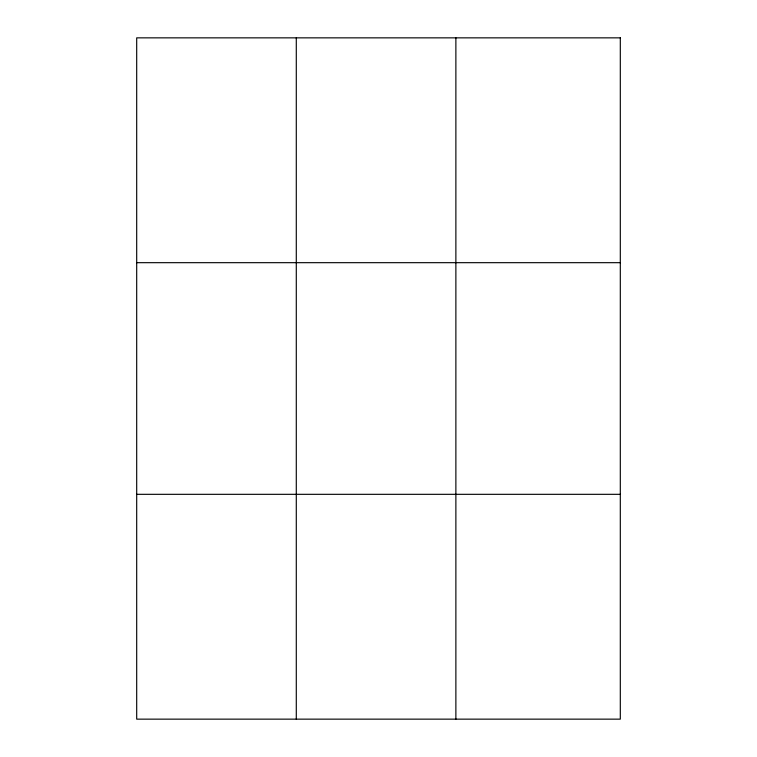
<?xml version="1.0" encoding="UTF-8"?>
<svg xmlns="http://www.w3.org/2000/svg" width="757" height="757" viewBox="0 0 757 757"><rect width="100%" height="100%" fill="white"/><g stroke="black" fill="none" stroke-linecap="round" stroke-linejoin="round"><path stroke-width="1.14" d="M296.29 719.15L296.29 37.85M455.875 719.15L455.875 37.85M136.695 262.679L620.305 262.679M136.695 494.321L620.305 494.321M620.305 37.85L620.305 719.15L136.695 719.15L136.695 37.85L620.305 37.85"/></g></svg>
